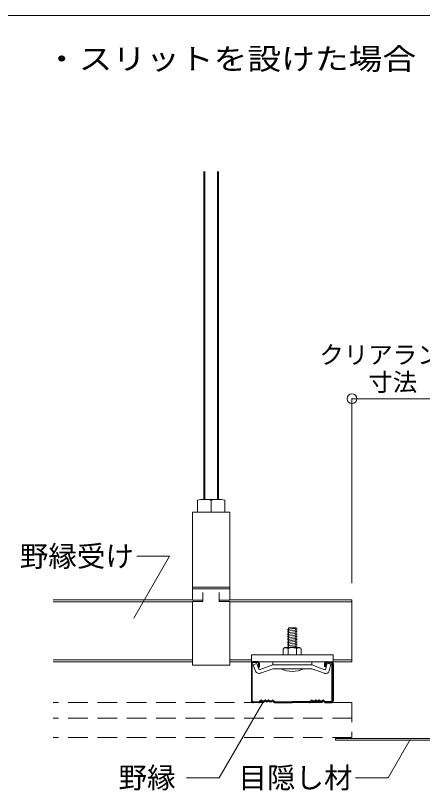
# Model space of a CAD drawing. Units: millimetres on the paper, enlarged 40 times, with parts at other scales. Extents: x -7800 to 7800, y -5387 to 5300.
# Drawn here: x 2283 to 3282, y -4019 to -2116 of the extents above; entities that cross this region are included whole.
import ezdxf
from ezdxf.enums import TextEntityAlignment as Align

# ---------------------------------------------------------------- set-up
doc = ezdxf.new("R2010")
doc.units = ezdxf.units.MM
doc.header["$LTSCALE"] = 40
doc.header["$PDMODE"] = 32
doc.header["$PDSIZE"] = 24
doc.linetypes.add('DASHED1', pattern=[1.8, 1.2, -0.6])
doc.linetypes.add('DASHED2', pattern=[3, 2, -1])
for name, color, linetype, lineweight in [('4-1_吊り材', 7, 'Continuous', 18), ('4-2_野縁受け', 3, 'Continuous', 18), ('4-3_野縁', 2, 'Continuous', 25), ('4-5_寸法', 4, 'Continuous', 9), ('4-6_文字', 7, 'Continuous', 18), ('4-A_クリップ', 7, 'Continuous', 18), ('4-B_補強金具・金具・その他', 3, 'DASHED2', 18), ('4-D_パネル', 4, 'DASHED1', 9), ('F-3_野縁', 3, 'Continuous', 18)]:
    doc.layers.add(name, color=color, linetype=linetype, lineweight=lineweight)
doc.styles.add('ＭＳ ゴシック', font='')
doc.styles.get('ＭＳ ゴシック').set_extended_font_data('MS Gothic')

msp = doc.modelspace()

# ---------------------------------------------------------------- linework, layer by layer
at = {"layer": '4-1_吊り材'}
for p, q in [((2745.17, -3304.68), (2745.17, -2498.82)), ((2747.42, -3304.68), (2747.42, -2498.82)), ((2778.92, -2498.82), (2778.92, -3304.68)), ((2781.17, -2498.82), (2781.17, -3304.68)), ((2729.57, -3306.28), (2729.57, -3335.48)), ((2779.97, -3304.68), (2746.37, -3304.68)), ((2763.17, -3306.28), (2763.17, -3335.48)), ((2796.77, -3306.28), (2796.77, -3335.48))]:
    msp.add_line(p, q, dxfattribs=at)
for points in [[(2717.17, -3519.87), (2717.17, -3335.48), (2809.17, -3335.48), (2809.17, -3519.87)], [(2717.17, -3524.39), (2717.17, -3552.04), (2743.17, -3552.04)], [(2743.17, -3533.29), (2743.17, -3555.63), (2717.17, -3555.63), (2717.17, -3711.48), (2809.17, -3711.48), (2809.17, -3555.63), (2783.17, -3555.63), (2783.17, -3533.29)], [(2783.17, -3552.04), (2809.17, -3552.04), (2809.17, -3524.39)]]:
    msp.add_lwpolyline(points, dxfattribs=at)
msp.add_lwpolyline([(2717.17, -3519.87), (2809.17, -3519.87), (2809.17, -3524.39), (2717.17, -3524.39)], close=True, dxfattribs=at)
for centre in [(2746.37, -3393.69), (2779.97, -3393.69)]:
    msp.add_arc(centre, 89.01, 79.1199, 100.88008, dxfattribs=at)
at = {"layer": '4-2_野縁受け'}
for p, q in [((2375.78, -3551.48), (2717.17, -3551.48)), ((2375.78, -3556.28), (2717.17, -3556.28)), ((2809.17, -3551.48), (3108.53, -3551.48)), ((2809.17, -3556.28), (3108.53, -3556.28)), ((3108.53, -3551.48), (3108.53, -3703.48)), ((2375.78, -3698.68), (2717.17, -3698.68)), ((2375.78, -3703.48), (2717.17, -3703.48)), ((2809.17, -3698.68), (2862.2, -3698.68)), ((2809.17, -3703.48), (2862.2, -3703.48)), ((3062.2, -3698.68), (3108.53, -3698.68)), ((3062.2, -3703.48), (3108.53, -3703.48))]:
    msp.add_line(p, q, dxfattribs=at)
at = {"layer": '4-3_野縁'}
for p, q in [((2862.08, -3707.48), (2862.08, -3799.31)), ((2864.08, -3799.39), (2864.08, -3707.48)), ((2878.08, -3703.48), (2866.08, -3703.48)), ((2878.08, -3705.48), (2866.08, -3705.48)), ((2880.08, -3715.48), (2880.08, -3707.48)), ((2882.08, -3715.48), (2882.08, -3707.48)), ((3042.09, -3715.48), (3042.09, -3707.48)), ((3044.09, -3715.48), (3044.09, -3707.48)), ((3046.09, -3703.48), (3058.09, -3703.48)), ((3046.09, -3705.48), (3058.09, -3705.48)), ((3060.09, -3799.39), (3060.09, -3707.48)), ((3062.09, -3707.48), (3062.09, -3799.31)), ((2880.08, -3715.48), (2882.08, -3715.48)), ((3044.09, -3715.48), (3042.09, -3715.48)), ((2866.08, -3801.48), (2880.42, -3801.48)), ((2866.08, -3801.48), (2880.42, -3801.48)), ((2880.42, -3803.48), (2866.08, -3803.48)), ((2880.42, -3803.48), (2866.08, -3803.48)), ((2881.84, -3800.9), (2884.67, -3798.07)), ((2884.67, -3798.07), (2881.84, -3800.9)), ((2886.08, -3799.48), (2883.25, -3802.31)), ((2886.08, -3799.48), (2883.25, -3802.31)), ((2914.08, -3799.48), (2916.91, -3802.31)), ((2915.5, -3798.07), (2918.32, -3800.9)), ((2919.74, -3801.48), (2962.09, -3801.48)), ((2919.74, -3803.48), (2962.09, -3803.48)), ((3004.43, -3801.48), (2962.09, -3801.48)), ((3004.43, -3803.48), (2962.09, -3803.48)), ((3008.67, -3798.07), (3005.85, -3800.9)), ((3010.09, -3799.48), (3007.26, -3802.31)), ((3038.09, -3799.48), (3040.92, -3802.31)), ((3038.09, -3799.48), (3040.92, -3802.31)), ((3042.33, -3800.9), (3039.5, -3798.07)), ((3039.5, -3798.07), (3042.33, -3800.9)), ((3058.09, -3801.48), (3043.75, -3801.48)), ((3058.09, -3801.48), (3043.75, -3801.48)), ((3043.75, -3803.48), (3058.09, -3803.48)), ((3043.75, -3803.48), (3058.09, -3803.48))]:
    msp.add_line(p, q, dxfattribs=at)
for centre, radius, start, end in [((2866.08, -3707.48), 4, 90.00299, 180.00299), ((2866.08, -3707.48), 2, 90.00299, 180.00299), ((2878.08, -3707.48), 4, 0.00299, 90.00299), ((2878.08, -3707.48), 2, 0.00299, 90.00299), ((3046.09, -3707.48), 4, 89.99699, 179.99699), ((3046.09, -3707.48), 2, 89.99699, 179.99699), ((3058.09, -3707.48), 4, 359.99699, 89.99699), ((3058.09, -3707.48), 2, 359.99699, 89.99699), ((2866.08, -3799.48), 4, 177.476, 270), ((2866.08, -3799.48), 4, 177.476, 270), ((2866.08, -3799.48), 2, 177.476, 270), ((2866.08, -3799.48), 2, 177.476, 270), ((2880.42, -3799.48), 2, 269.99998, 314.99998), ((2880.42, -3799.48), 2, 270, 314.99998), ((2880.42, -3799.48), 4, 270, 315), ((2880.42, -3799.48), 4, 270, 314.99998), ((2886.08, -3799.48), 2, 46.39717, 135), ((2891.08, -3794.23), 7.25, 226.39717, 313.60281), ((2891.08, -3794.23), 5.25, 226.39717, 313.60281), ((2896.08, -3799.48), 2, 36.86989, 133.60281), ((2900.08, -3796.48), 5, 216.86989, 323.1301), ((2900.08, -3796.48), 3, 216.86989, 323.1301), ((2904.08, -3799.48), 2, 36.86989, 143.1301), ((2904.08, -3799.48), 2, 46.39717, 143.1301), ((2909.08, -3794.23), 7.25, 226.39717, 313.60281), ((2909.08, -3794.23), 5.25, 226.39717, 313.60281), ((2914.08, -3799.48), 2, 44.99998, 133.60281), ((2919.74, -3799.48), 4, 225, 270), ((2919.74, -3799.48), 2, 225, 270), ((3004.43, -3799.48), 2, 270, 315), ((3004.43, -3799.48), 4, 270, 315), ((3010.09, -3799.48), 2, 46.39719, 135.00002), ((3015.09, -3794.23), 7.25, 226.39719, 313.60283), ((3015.09, -3794.23), 5.25, 226.39719, 313.60283), ((3020.09, -3799.48), 2, 36.8699, 143.13011), ((3020.09, -3799.48), 2, 36.8699, 133.60283), ((3024.09, -3796.48), 5, 216.8699, 323.13011), ((3024.09, -3796.48), 3, 216.8699, 323.13011), ((3028.09, -3799.48), 2, 46.39719, 143.13011), ((3033.09, -3794.23), 7.25, 226.39719, 313.60283), ((3033.09, -3794.23), 5.25, 226.39719, 313.60283), ((3038.09, -3799.48), 2, 45, 133.60283), ((3043.75, -3799.48), 4, 225, 270), ((3043.75, -3799.48), 4, 225.00002, 270), ((3043.75, -3799.48), 2, 225, 270), ((3043.75, -3799.48), 2, 225.00002, 270), ((3058.09, -3799.48), 4, 270, 2.524), ((3058.09, -3799.48), 4, 269.99997, 2.524), ((3058.09, -3799.48), 2, 270, 2.524), ((3058.09, -3799.48), 2, 269.99997, 2.524)]:
    msp.add_arc(centre, radius, start, end, dxfattribs=at)
at = {"layer": '4-5_寸法'}
msp.add_line((3108.53, -3057.34), (3108.53, -3510.53), dxfattribs=at)
msp.add_lwpolyline([(3108.53, -3057.34), (3308.53, -3057.34), (3308.53, -3510.53)], dxfattribs=at)
at = {"layer": '4-5_寸法', "color": 7}
msp.add_point((3108.53, -3057.34), dxfattribs=at)
at = {"layer": '4-6_文字'}
for p, q in [((2661, -3444.19), (2573.33, -3596.02)), ((2661, -3444.19), (2581, -3444.19)), ((2891.48, -3800.53), (2783.12, -3988.21)), ((3251.52, -3894.16), (3197.22, -3988.21)), ((2783.12, -3988.21), (2703.12, -3988.21)), ((3197.22, -3988.21), (3117.22, -3988.21))]:
    msp.add_line(p, q, dxfattribs=at)
at = {"layer": '4-A_クリップ'}
for p, q in [((2974.2, -3624.95), (2950.2, -3628.32)), ((2950.2, -3628.32), (2953.2, -3629.9)), ((2974.2, -3628.95), (2950.2, -3632.32)), ((2950.2, -3632.32), (2953.2, -3633.9)), ((2974.2, -3632.95), (2950.2, -3636.32)), ((2953.2, -3620.32), (2971.2, -3620.32)), ((2953.2, -3668.36), (2953.2, -3620.32)), ((2974.2, -3620.95), (2971.2, -3620.32)), ((2971.2, -3668.36), (2971.2, -3620.44)), ((2974.2, -3624.95), (2971.2, -3623.37)), ((2974.2, -3628.95), (2971.2, -3627.37)), ((2974.2, -3632.95), (2971.2, -3631.37)), ((2974.2, -3636.95), (2971.2, -3635.37)), ((2950.2, -3636.32), (2953.2, -3637.9)), ((2974.2, -3636.95), (2950.2, -3640.32)), ((2950.2, -3640.32), (2953.2, -3641.9)), ((2974.2, -3640.95), (2950.2, -3644.32)), ((2950.2, -3644.32), (2953.2, -3645.9)), ((2974.2, -3644.95), (2950.2, -3648.32)), ((2950.2, -3648.32), (2953.2, -3649.9)), ((2974.2, -3648.95), (2950.2, -3652.32)), ((2950.2, -3652.32), (2953.2, -3653.9)), ((2974.2, -3652.95), (2950.2, -3656.32)), ((2974.2, -3640.95), (2971.2, -3639.37)), ((2974.2, -3644.95), (2971.2, -3643.37)), ((2974.2, -3648.95), (2971.2, -3647.37)), ((2974.2, -3652.95), (2971.2, -3651.37)), ((2940.2, -3672.36), (2940.2, -3686.36)), ((2942.88, -3669.03), (2941, -3669.97)), ((2942.88, -3669.03), (2941, -3669.97)), ((2944.2, -3668.36), (2980.2, -3668.36)), ((2945.64, -3668.72), (2952.2, -3670.36)), ((2945.64, -3668.72), (2952.2, -3670.36)), ((2950.2, -3656.32), (2953.2, -3657.9)), ((2974.2, -3656.95), (2950.2, -3660.32)), ((2950.2, -3660.32), (2953.2, -3661.9)), ((2974.2, -3660.95), (2950.2, -3664.32)), ((2950.2, -3664.32), (2953.2, -3665.9)), ((2950.2, -3664.32), (2953.2, -3665.9)), ((2974.2, -3664.95), (2950.2, -3668.32)), ((2974.2, -3664.95), (2950.2, -3668.32)), ((2952.2, -3670.36), (2952.2, -3670.43)), ((2952.2, -3670.43), (2952.2, -3686.36)), ((2971.09, -3669.93), (2972.2, -3670.34)), ((2971.09, -3669.93), (2972.2, -3670.34)), ((2974.2, -3656.95), (2971.2, -3655.37)), ((2974.2, -3660.95), (2971.2, -3659.37)), ((2974.2, -3664.95), (2971.2, -3663.37)), ((2974.2, -3664.95), (2971.2, -3663.37)), ((2973.09, -3668.36), (2971.2, -3667.37)), ((2973.09, -3668.36), (2971.2, -3667.37)), ((2978.79, -3668.71), (2972.2, -3670.34)), ((2978.79, -3668.71), (2972.2, -3670.34)), ((2972.2, -3670.34), (2972.2, -3686.36)), ((2981.51, -3669.01), (2983.38, -3669.93)), ((2981.51, -3669.01), (2983.38, -3669.93)), ((2984.2, -3672.36), (2984.2, -3686.36)), ((2862.2, -3686.36), (2862.2, -3703.56)), ((2862.2, -3686.36), (3062.2, -3686.36)), ((2940.2, -3686.36), (2984.2, -3686.36)), ((3062.2, -3703.56), (3062.2, -3686.36)), ((2862.2, -3703.56), (3062.2, -3703.56)), ((2875.04, -3707.52), (2866.39, -3710.67)), ((2875.04, -3707.52), (2866.39, -3710.67)), ((2871.99, -3726.05), (2866.39, -3710.67)), ((2871.17, -3723.8), (2866.39, -3710.67)), ((2880.78, -3723.3), (2875.04, -3707.52)), ((2880.78, -3723.3), (2875.04, -3707.52)), ((2914.23, -3711.12), (2880.78, -3723.3)), ((2914.23, -3703.56), (2914.23, -3711.12)), ((2914.23, -3711.12), (2962.2, -3711.12)), ((3010.18, -3711.12), (2962.2, -3711.12)), ((3010.18, -3711.12), (2962.2, -3711.12)), ((3010.18, -3711.12), (2962.2, -3711.12)), ((3010.18, -3711.12), (3039.78, -3721.9)), ((3010.23, -3703.56), (3010.23, -3711.13)), ((3043.63, -3723.3), (3047.97, -3707.08)), ((3047.97, -3707.08), (3056.86, -3709.46)), ((3052.62, -3725.27), (3056.86, -3709.46)), ((2883.85, -3731.53), (2914.64, -3720.32)), ((2917.35, -3720.32), (2914.64, -3720.32)), ((2962.2, -3720.32), (2917.35, -3720.32)), ((2990.2, -3720.32), (2934.2, -3720.32)), ((2962.2, -3720.32), (3007.06, -3720.32)), ((2962.2, -3720.32), (3001.12, -3720.32)), ((2962.2, -3720.32), (2998.78, -3720.32)), ((3000.16, -3720.32), (3007.06, -3720.32)), ((3002.12, -3720.32), (3009.77, -3720.32)), ((3022.75, -3725.04), (3009.77, -3720.32)), ((3040.56, -3731.53), (3019.78, -3723.96)), ((3038.61, -3721.47), (3043.63, -3723.3))]:
    msp.add_line(p, q, dxfattribs=at)
msp.add_lwpolyline([(2974.2, -3620.95), (2950.2, -3624.32), (2953.2, -3625.9)], dxfattribs=at)
for centre, radius, start, end in [((2944.2, -3672.36), 4, 90, 180), ((2944.67, -3672.6), 4, 75.942, 116.60205), ((2944.67, -3672.6), 4, 75.942, 116.60205), ((2962.2, -3694.36), 26, 70.01814, 112.61984), ((2962.2, -3694.36), 26, 70.01814, 112.61984), ((2979.74, -3672.59), 4, 63.73468, 103.86021), ((2979.74, -3672.59), 4, 63.73468, 103.86021), ((2980.2, -3672.36), 4, 0, 90), ((2880.64, -3722.9), 9.2, 199.99997, 299.99998), ((2962.2, -3664.32), 62.61, 243.43494, 296.56505), ((3043.74, -3722.89), 9.2, 245, 345)]:
    msp.add_arc(centre, radius, start, end, dxfattribs=at)
at = {"layer": '4-B_補強金具・金具・その他', "linetype": 'Continuous'}
for p, q in [((3068.53, -3891.48), (3304.53, -3891.48)), ((3068.53, -3891.48), (3068.53, -3895.48)), ((3068.53, -3895.48), (3308.53, -3895.48))]:
    msp.add_line(p, q, dxfattribs=at)
at = {"layer": '4-D_パネル'}
for p, q in [((3108.53, -3803.48), (2375.78, -3803.48)), ((3108.53, -3803.48), (3108.53, -3889.48)), ((3108.53, -3841.48), (2375.78, -3841.48)), ((3108.53, -3889.48), (2375.78, -3889.48))]:
    msp.add_line(p, q, dxfattribs=at)
at = {"layer": 'F-3_野縁'}
msp.add_line((80, -2115.96), (4460.41, -2115.96), dxfattribs=at)

# ---------------------------------------------------------------- texts
at = {"layer": '4-5_寸法', "style": 'ＭＳ ゴシック'}
for s, p in [('クリアランス', (3028.53, -2984.61)), ('寸法', (3148.53, -3051.62))]:
    msp.add_text(s, height=43.99, dxfattribs=at).set_placement(p, align=Align.BOTTOM_LEFT)
at = {"layer": '4-6_文字', "style": 'ＭＳ ゴシック', "width": 1.15}
msp.add_text('・スリットを設けた場合', height=52.79, dxfattribs=at).set_placement((2355.22, -2264.7), align=Align.BOTTOM_LEFT)
at = {"layer": '4-6_文字', "style": 'ＭＳ ゴシック'}
for s, p in [('野縁受け', (2293.81, -3485.16)), ('野縁', (2535.94, -4029.19)), ('目隠し材', (2830.04, -4029.19))]:
    msp.add_text(s, height=51.32, dxfattribs=at).set_placement(p, align=Align.BOTTOM_LEFT)

doc.saveas('drawing.dxf')
